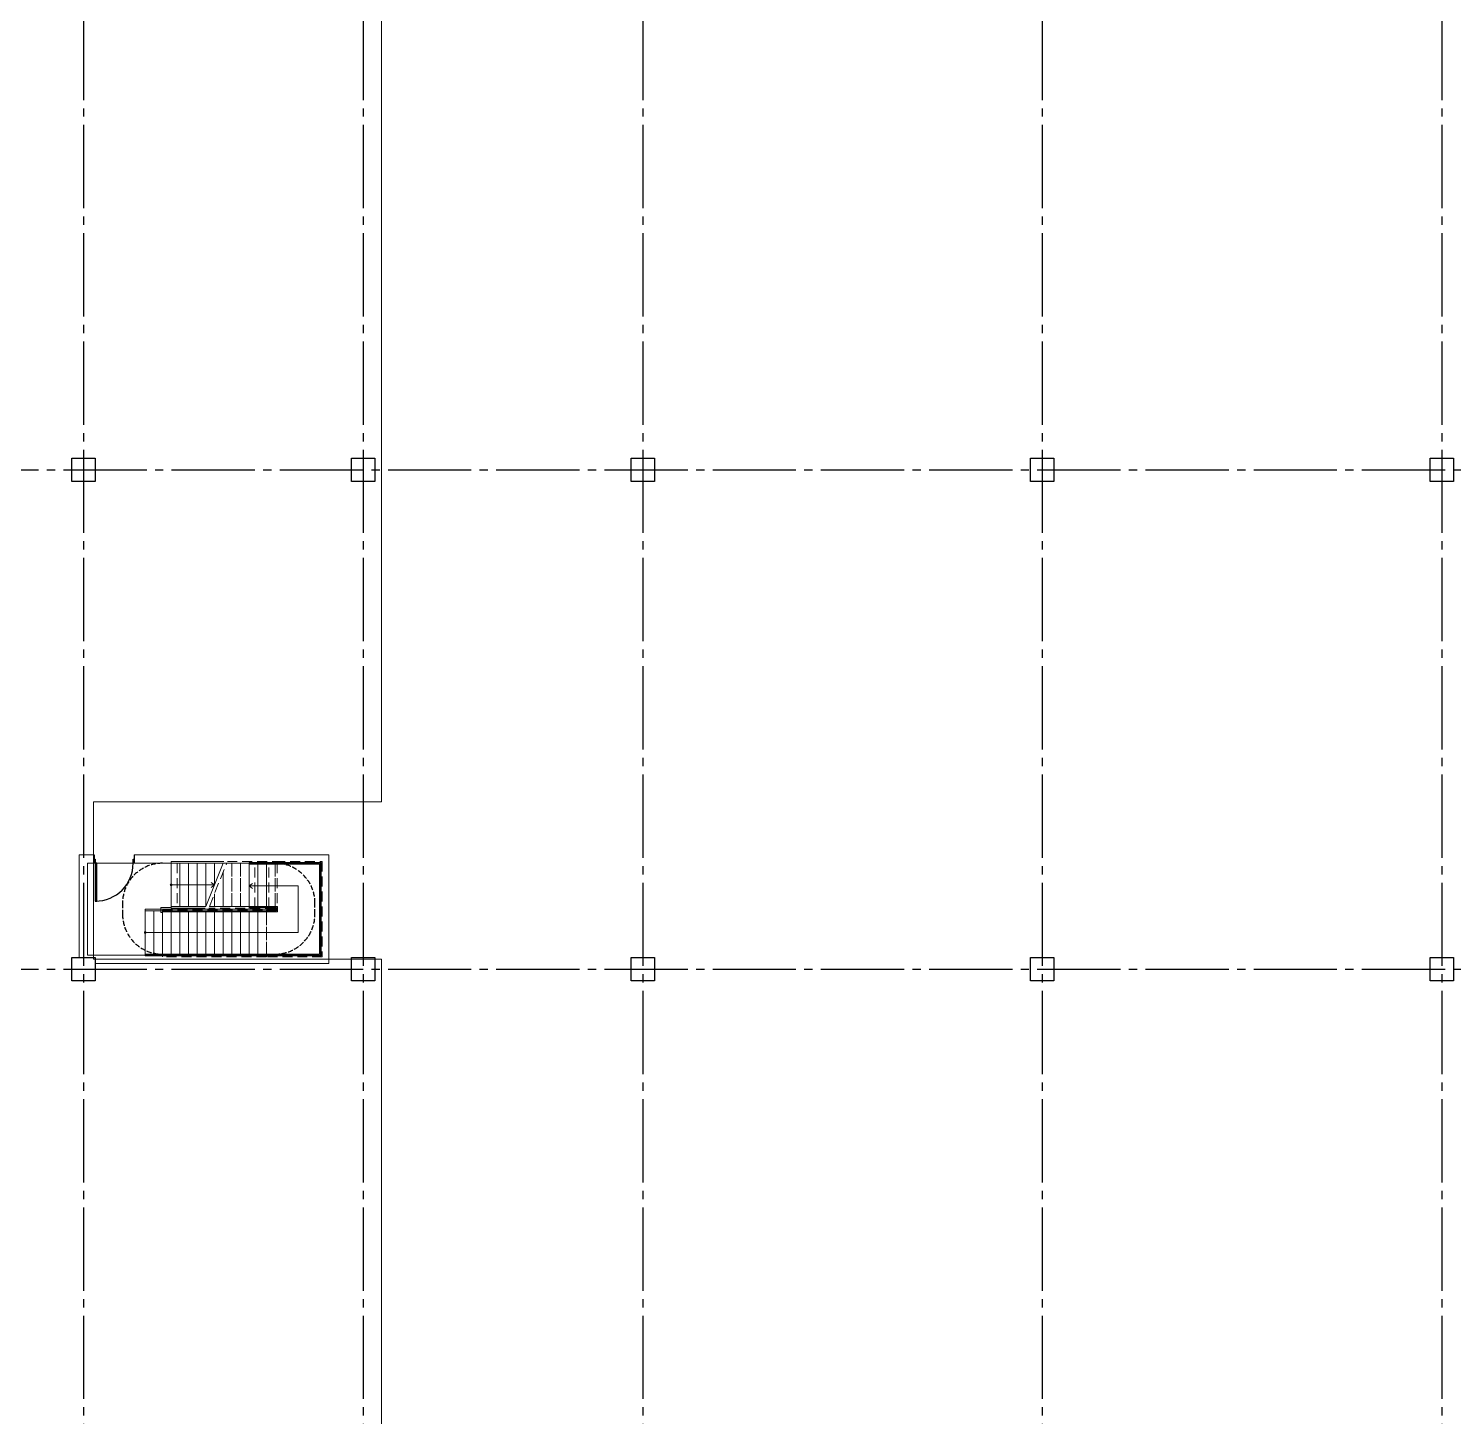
# Model space of a CAD drawing. Extents: x -18489 to 27370, y -8745 to 11880.
# Drawn here: x 10875 to 15155, y 3157 to 7325 of the extents above; entities that cross this region are included whole.
import ezdxf
from ezdxf.enums import TextEntityAlignment as Align

# ---------------------------------------------------------------- set-up
doc = ezdxf.new("R2010")
doc.units = 0
doc.header["$LTSCALE"] = 100
for name, pattern in [('X-S-FAB-L10$0$COL-CEN-LIN', [3.25, 2.5, -0.25, 0.25, -0.25]), ('X-S-FAB-L10$0$HIDDEN', [0.4, 0.3, -0.1]), ('X-S-FAB-L10$0$JJP_虛線(退縮線、投影線、地下室範圍、非屬本工程、圖面分區)', [0.45, 0.3, -0.15]), ('X-S-FAB-L10$0$虛線', [0.846667, 0.423333, -0.423333])]:
    doc.linetypes.add(name, pattern=pattern)
for name, color, linetype in [('X-S-FAB-L10$0$0-DIM-TXT', 8, 'Continuous'), ('X-S-FAB-L10$0$A-STRS', 8, 'Continuous'), ('X-S-FAB-L10$0$A-WALL-IN', 8, 'Continuous'), ('X-S-FAB-L10$0$BLOCK', 8, 'Continuous'), ('X-S-FAB-L10$0$CCL', 8, 'X-S-FAB-L10$0$COL-CEN-LIN'), ('X-S-FAB-L10$0$COL-S', 8, 'Continuous'), ('X-S-FAB-L10$0$DW_Frame', 8, 'Continuous'), ('X-S-FAB-L10$0$HID', 8, 'X-S-FAB-L10$0$HIDDEN'), ('X-S-FAB-L10$0$S-FNDN', 8, 'Continuous'), ('X-S-FAB-L10$0$S-SLAB-SHOW', 8, 'Continuous')]:
    doc.layers.add(name, color=color, linetype=linetype)
doc.styles.add('X-S-FAB-L10$0$CHINA', font='simplex.shx', dxfattribs={"width": 0.75, "bigfont": 'chineset.shx'})
doc.styles.add('X-S-FAB-L10$0$Standard', font='', dxfattribs={"width": 0.8})
doc.styles.add('X-S-FAB-L10$0$TG_NOTE_TEXT', font='simplex.shx', dxfattribs={"width": 0.75, "bigfont": 'chineset.shx'})
doc.styles.get('X-S-FAB-L10$0$Standard').set_extended_font_data('Microsoft JhengHei')

# ---------------------------------------------------------------- blocks, each defined once
blk = doc.blocks.new('X-S-FAB-L10$0$FAB2-L05')
at = {"layer": 'X-S-FAB-L10$0$CCL'}
for p, q in [((-15120, 11005), (-15120, 0)), ((-14280, 11005), (-14280, 0)), ((-13440, 11005), (-13440, 0)), ((-12240, 11005), (-12240, 0)), ((-11040, 11005), (-11040, 0)), ((-26880, 6720), (1210, 6720)), ((-26880, 5220), (1210, 5220))]:
    blk.add_line(p, q, dxfattribs=at)
at = {"layer": 'X-S-FAB-L10$0$COL-S'}
for points in [[(-15155, 6755), (-15085, 6755), (-15085, 6685), (-15155, 6685)], [(-14315, 6755), (-14245, 6755), (-14245, 6685), (-14315, 6685)], [(-13475, 6755), (-13405, 6755), (-13405, 6685), (-13475, 6685)], [(-12275, 6755), (-12205, 6755), (-12205, 6685), (-12275, 6685)], [(-11075, 6755), (-11005, 6755), (-11005, 6685), (-11075, 6685)], [(-15155, 5255), (-15085, 5255), (-15085, 5185), (-15155, 5185)], [(-14315, 5255), (-14245, 5255), (-14245, 5185), (-14315, 5185)], [(-13475, 5255), (-13405, 5255), (-13405, 5185), (-13475, 5185)], [(-12275, 5255), (-12205, 5255), (-12205, 5185), (-12275, 5185)], [(-11075, 5255), (-11005, 5255), (-11005, 5185), (-11075, 5185)]]:
    blk.add_lwpolyline(points, close=True, dxfattribs=at)
blk = doc.blocks.new('X-S-FAB-L10')
for p, q in [((11072.5, 4843.5), (11072.5, 4818.5)), ((11192.5, 4843.5), (11192.5, 4818.5))]:
    blk.add_line(p, q)
blk.add_lwpolyline([(11075.5, 4818.5), (11075.5, 4704.5), (11079.875, 4704.5), (11079.875, 4818.5)], close=True)
blk.add_arc((11075.5, 4818.5), 114, 270, 0)
at = {"layer": 'X-S-FAB-L10$0$A-STRS', "lineweight": 0}
for p, q in [((11303.5, 4823.5), (11461.5, 4823.5)), ((11303.5, 4818.5), (11303.5, 4823.5)), ((11459.5, 4818.5), (11303.5, 4818.5)), ((11303.5, 4688.5), (11303.5, 4818.5)), ((11303.5, 4818.5), (11459.5, 4818.5)), ((11303.5, 4688.5), (11303.5, 4818.5)), ((11303.5, 4818.5), (11329.5, 4818.5)), ((11329.5, 4688.5), (11329.5, 4818.5)), ((11329.5, 4818.5), (11329.5, 4688.5)), ((11329.5, 4688.5), (11329.5, 4818.5)), ((11329.5, 4818.5), (11355.5, 4818.5)), ((11355.5, 4688.5), (11355.5, 4818.5)), ((11355.5, 4818.5), (11355.5, 4688.5)), ((11355.5, 4688.5), (11355.5, 4818.5)), ((11355.5, 4818.5), (11381.5, 4818.5)), ((11381.5, 4688.5), (11381.5, 4818.5)), ((11381.5, 4818.5), (11381.5, 4688.5)), ((11381.5, 4688.5), (11381.5, 4818.5)), ((11381.5, 4818.5), (11407.5, 4818.5)), ((11407.5, 4688.5), (11407.5, 4818.5)), ((11407.5, 4818.5), (11407.5, 4688.5)), ((11407.5, 4688.5), (11407.5, 4818.5)), ((11407.5, 4818.5), (11433.5, 4818.5)), ((11407.5, 4688.5), (11459.5, 4818.5)), ((11433.5, 4753.5), (11433.5, 4818.5)), ((11433.5, 4818.5), (11433.5, 4753.5)), ((11433.5, 4753.5), (11433.5, 4818.5)), ((11433.5, 4818.5), (11459.5, 4818.5)), ((11589.5, 4820.5), (11537.5, 4820.5)), ((11537.5, 4820.5), (11537.5, 4815.5)), ((11537.5, 4815.5), (11589.5, 4815.5)), ((11537.5, 4815.5), (11537.5, 4685.5)), ((11589.5, 4815.5), (11537.5, 4815.5)), ((11537.5, 4815.5), (11537.5, 4685.5)), ((11563.5, 4815.5), (11537.5, 4815.5)), ((11563.5, 4815.5), (11563.5, 4685.5)), ((11563.5, 4685.5), (11563.5, 4815.5)), ((11563.5, 4815.5), (11563.5, 4685.5)), ((11589.5, 4815.5), (11563.5, 4815.5)), ((11589.5, 4815.5), (11589.5, 4820.5)), ((11615.5, 4820.5), (11589.5, 4820.5)), ((11589.5, 4820.5), (11589.5, 4815.5)), ((11589.5, 4815.5), (11615.5, 4815.5)), ((11597.27, 4815.5), (11589.5, 4815.5)), ((11589.5, 4815.5), (11589.5, 4685.5)), ((11589.5, 4815.5), (11589.5, 4685.5)), ((11589.5, 4815.5), (11589.5, 4685.5)), ((11589.5, 4685.5), (11589.5, 4815.5)), ((11589.5, 4815.5), (11589.5, 4685.5)), ((11615.5, 4815.5), (11589.5, 4815.5)), ((11615.5, 4815.5), (11597.27, 4815.5)), ((11754.5, 4820.5), (11615.5, 4820.5)), ((11615.5, 4815.5), (11749.5, 4815.5)), ((11749.5, 4815.5), (11615.5, 4815.5)), ((11749.5, 4815.5), (11615.5, 4815.5)), ((11749.5, 4815.5), (11749.5, 4545.5)), ((11749.5, 4545.5), (11749.5, 4815.5)), ((11749.5, 4545.5), (11749.5, 4815.5)), ((11754.5, 4540.5), (11754.5, 4820.5)), ((11303.5, 4753.5), (11329.5, 4753.5)), ((11329.5, 4753.5), (11433.5, 4753.5)), ((11423.5, 4761), (11433.5, 4753.5)), ((11433.5, 4753.5), (11423.5, 4746)), ((11547.5, 4758), (11537.5, 4750.5)), ((11537.5, 4750.5), (11563.5, 4750.5)), ((11537.5, 4750.5), (11547.5, 4743)), ((11563.5, 4750.5), (11589.5, 4750.5)), ((11589.5, 4750.5), (11615.5, 4750.5)), ((11615.5, 4750.5), (11684.5, 4750.5)), ((11684.5, 4750.5), (11684.5, 4610.5)), ((11563.5, 4680.5), (11225.5, 4680.5)), ((11225.5, 4680.5), (11225.5, 4675.5)), ((11225.5, 4675.5), (11563.5, 4675.5)), ((11225.5, 4675.5), (11225.5, 4545.5)), ((11563.5, 4675.5), (11225.5, 4675.5)), ((11251.5, 4675.5), (11225.5, 4675.5)), ((11225.5, 4675.5), (11225.5, 4545.5)), ((11251.5, 4545.5), (11251.5, 4675.5)), ((11277.5, 4675.5), (11251.5, 4675.5)), ((11251.5, 4675.5), (11251.5, 4545.5)), ((11251.5, 4545.5), (11251.5, 4675.5)), ((11277.5, 4545.5), (11277.5, 4675.5)), ((11303.5, 4675.5), (11277.5, 4675.5)), ((11277.5, 4675.5), (11277.5, 4545.5)), ((11277.5, 4545.5), (11277.5, 4675.5)), ((11303.5, 4688.5), (11407.5, 4688.5)), ((11303.5, 4683.5), (11303.5, 4688.5)), ((11407.5, 4688.5), (11303.5, 4688.5)), ((11329.5, 4688.5), (11303.5, 4688.5)), ((11405.5, 4683.5), (11303.5, 4683.5)), ((11303.5, 4545.5), (11303.5, 4675.5)), ((11329.5, 4675.5), (11303.5, 4675.5)), ((11303.5, 4675.5), (11303.5, 4545.5)), ((11303.5, 4545.5), (11303.5, 4675.5)), ((11355.5, 4688.5), (11329.5, 4688.5)), ((11329.5, 4545.5), (11329.5, 4675.5)), ((11355.5, 4675.5), (11329.5, 4675.5)), ((11329.5, 4675.5), (11329.5, 4545.5)), ((11329.5, 4545.5), (11329.5, 4675.5)), ((11381.5, 4688.5), (11355.5, 4688.5)), ((11355.5, 4545.5), (11355.5, 4675.5)), ((11381.5, 4675.5), (11355.5, 4675.5)), ((11355.5, 4675.5), (11355.5, 4545.5)), ((11355.5, 4545.5), (11355.5, 4675.5)), ((11407.5, 4688.5), (11381.5, 4688.5)), ((11381.5, 4545.5), (11381.5, 4675.5)), ((11407.5, 4675.5), (11381.5, 4675.5)), ((11381.5, 4675.5), (11381.5, 4545.5)), ((11381.5, 4545.5), (11381.5, 4675.5)), ((11407.5, 4545.5), (11407.5, 4675.5)), ((11433.5, 4675.5), (11407.5, 4675.5)), ((11407.5, 4675.5), (11407.5, 4545.5)), ((11407.5, 4545.5), (11407.5, 4675.5)), ((11433.5, 4545.5), (11433.5, 4675.5)), ((11459.5, 4675.5), (11433.5, 4675.5)), ((11433.5, 4675.5), (11433.5, 4545.5)), ((11433.5, 4545.5), (11433.5, 4675.5)), ((11459.5, 4545.5), (11459.5, 4675.5)), ((11485.5, 4675.5), (11459.5, 4675.5)), ((11459.5, 4675.5), (11459.5, 4545.5)), ((11459.5, 4545.5), (11459.5, 4675.5)), ((11485.5, 4545.5), (11485.5, 4675.5)), ((11511.5, 4675.5), (11485.5, 4675.5)), ((11485.5, 4675.5), (11485.5, 4545.5)), ((11485.5, 4545.5), (11485.5, 4675.5)), ((11511.5, 4545.5), (11511.5, 4675.5)), ((11537.5, 4675.5), (11511.5, 4675.5)), ((11511.5, 4675.5), (11511.5, 4545.5)), ((11511.5, 4545.5), (11511.5, 4675.5)), ((11589.5, 4685.5), (11537.5, 4685.5)), ((11537.5, 4685.5), (11537.5, 4680.5)), ((11537.5, 4685.5), (11589.5, 4685.5)), ((11537.5, 4685.5), (11563.5, 4685.5)), ((11537.5, 4680.5), (11589.5, 4680.5)), ((11537.5, 4545.5), (11537.5, 4675.5)), ((11563.5, 4675.5), (11537.5, 4675.5)), ((11537.5, 4675.5), (11537.5, 4545.5)), ((11537.5, 4545.5), (11537.5, 4675.5)), ((11563.5, 4685.5), (11589.5, 4685.5)), ((11589.5, 4680.5), (11563.5, 4680.5)), ((11563.5, 4680.5), (11563.5, 4675.5)), ((11563.5, 4675.5), (11563.5, 4680.5)), ((11563.5, 4675.5), (11589.5, 4675.5)), ((11589.5, 4675.5), (11563.5, 4675.5)), ((11563.5, 4545.5), (11563.5, 4675.5)), ((11563.5, 4545.5), (11563.5, 4675.5)), ((11589.5, 4675.5), (11563.5, 4675.5)), ((11563.5, 4675.5), (11563.5, 4545.5)), ((11563.5, 4545.5), (11563.5, 4675.5)), ((11589.5, 4680.5), (11589.5, 4685.5)), ((11615.5, 4685.5), (11589.5, 4685.5)), ((11589.5, 4685.5), (11589.5, 4680.5)), ((11589.5, 4685.5), (11597.27, 4685.5)), ((11589.5, 4685.5), (11615.5, 4685.5)), ((11589.5, 4680.5), (11615.5, 4680.5)), ((11614.5, 4680.5), (11589.5, 4680.5)), ((11589.5, 4675.5), (11619.5, 4675.5)), ((11619.5, 4675.5), (11589.5, 4675.5)), ((11619.5, 4675.5), (11589.5, 4675.5)), ((11597.27, 4685.5), (11615.5, 4685.5)), ((11615.5, 4680.5), (11614.5, 4680.5)), ((11619.5, 4685.5), (11615.5, 4685.5)), ((11615.5, 4685.5), (11619.5, 4685.5)), ((11615.5, 4685.5), (11619.5, 4685.5)), ((11619.5, 4675.5), (11619.5, 4685.5)), ((11619.5, 4685.5), (11619.5, 4675.5)), ((11619.5, 4685.5), (11619.5, 4675.5)), ((11251.5, 4610.5), (11225.5, 4610.5)), ((11563.5, 4610.5), (11251.5, 4610.5)), ((11589.5, 4610.5), (11563.5, 4610.5)), ((11684.5, 4610.5), (11589.5, 4610.5)), ((11563.5, 4545.5), (11225.5, 4545.5)), ((11225.5, 4545.5), (11225.5, 4540.5)), ((11225.5, 4545.5), (11563.5, 4545.5)), ((11225.5, 4545.5), (11251.5, 4545.5)), ((11225.5, 4540.5), (11563.5, 4540.5)), ((11251.5, 4545.5), (11277.5, 4545.5)), ((11277.5, 4545.5), (11303.5, 4545.5)), ((11303.5, 4545.5), (11329.5, 4545.5)), ((11329.5, 4545.5), (11355.5, 4545.5)), ((11355.5, 4545.5), (11381.5, 4545.5)), ((11381.5, 4545.5), (11407.5, 4545.5)), ((11407.5, 4545.5), (11433.5, 4545.5)), ((11433.5, 4545.5), (11459.5, 4545.5)), ((11459.5, 4545.5), (11485.5, 4545.5)), ((11485.5, 4545.5), (11511.5, 4545.5)), ((11511.5, 4545.5), (11537.5, 4545.5)), ((11537.5, 4545.5), (11563.5, 4545.5)), ((11589.5, 4545.5), (11563.5, 4545.5)), ((11563.5, 4545.5), (11563.5, 4540.5)), ((11563.5, 4540.5), (11563.5, 4545.5)), ((11563.5, 4545.5), (11589.5, 4545.5)), ((11563.5, 4545.5), (11589.5, 4545.5)), ((11563.5, 4540.5), (11589.5, 4540.5)), ((11749.5, 4545.5), (11589.5, 4545.5)), ((11589.5, 4545.5), (11749.5, 4545.5)), ((11589.5, 4545.5), (11749.5, 4545.5)), ((11589.5, 4540.5), (11754.5, 4540.5))]:
    blk.add_line(p, q, dxfattribs=at)
at = {"layer": 'X-S-FAB-L10$0$A-STRS', "linetype": 'X-S-FAB-L10$0$JJP_虛線(退縮線、投影線、地下室範圍、非屬本工程、圖面分區)', "lineweight": 0}
for p, q in [((11321.546, 4818.5), (11321.546, 4688.5)), ((11418.27, 4688.5), (11470.27, 4818.5)), ((11615.5, 4818.5), (11470.27, 4818.5)), ((11470.27, 4818.5), (11485.5, 4818.5)), ((11472.27, 4823.5), (11615.5, 4823.5)), ((11485.5, 4688.5), (11485.5, 4818.5)), ((11485.5, 4818.5), (11485.5, 4688.5)), ((11485.5, 4688.5), (11485.5, 4818.5)), ((11485.5, 4818.5), (11511.5, 4818.5)), ((11511.5, 4688.5), (11511.5, 4818.5)), ((11511.5, 4818.5), (11511.5, 4688.5)), ((11511.5, 4688.5), (11511.5, 4818.5)), ((11511.5, 4818.5), (11537.5, 4818.5)), ((11537.5, 4688.5), (11537.5, 4818.5)), ((11537.5, 4818.5), (11537.5, 4688.5)), ((11537.5, 4688.5), (11537.5, 4818.5)), ((11537.5, 4818.5), (11563.5, 4818.5)), ((11554.915, 4685.5), (11554.915, 4815.5)), ((11563.5, 4688.5), (11563.5, 4818.5)), ((11563.5, 4818.5), (11563.5, 4688.5)), ((11563.5, 4688.5), (11563.5, 4818.5)), ((11563.5, 4818.5), (11589.5, 4818.5)), ((11589.5, 4688.5), (11589.5, 4818.5)), ((11589.5, 4818.5), (11589.5, 4688.5)), ((11589.5, 4688.5), (11589.5, 4818.5)), ((11589.5, 4818.5), (11615.5, 4818.5)), ((11597.27, 4685.5), (11597.27, 4815.5)), ((11615.5, 4823.5), (11615.5, 4818.5)), ((11615.5, 4823.5), (11757.5, 4823.5)), ((11615.5, 4818.5), (11615.5, 4823.5)), ((11752.5, 4818.5), (11615.5, 4818.5)), ((11615.5, 4688.5), (11615.5, 4818.5)), ((11615.5, 4688.5), (11615.5, 4818.5)), ((11615.5, 4688.5), (11615.5, 4818.5)), ((11615.5, 4818.5), (11615.5, 4688.5)), ((11615.5, 4688.5), (11615.5, 4818.5)), ((11615.5, 4818.5), (11752.5, 4818.5)), ((11621.991, 4818.5), (11621.991, 4688.5)), ((11752.5, 4542.5), (11752.5, 4818.5)), ((11752.5, 4818.5), (11752.5, 4542.5)), ((11757.5, 4823.5), (11757.5, 4537.5)), ((11459.5, 4688.5), (11459.5, 4791.574)), ((11459.5, 4791.574), (11459.5, 4688.5)), ((11459.5, 4688.5), (11459.5, 4791.574)), ((11433.5, 4688.5), (11433.5, 4726.574)), ((11433.5, 4726.574), (11433.5, 4688.5)), ((11433.5, 4688.5), (11433.5, 4726.574)), ((11277.5, 4672.5), (11277.5, 4677.5)), ((11277.5, 4677.5), (11589.5, 4677.5)), ((11589.5, 4672.5), (11277.5, 4672.5)), ((11277.5, 4542.5), (11277.5, 4672.5)), ((11277.5, 4672.5), (11303.5, 4672.5)), ((11303.5, 4672.5), (11303.5, 4542.5)), ((11303.5, 4542.5), (11303.5, 4672.5)), ((11303.5, 4672.5), (11329.5, 4672.5)), ((11303.5, 4672.5), (11303.5, 4542.5)), ((11329.5, 4672.5), (11329.5, 4542.5)), ((11329.5, 4542.5), (11329.5, 4672.5)), ((11329.5, 4672.5), (11355.5, 4672.5)), ((11329.5, 4672.5), (11329.5, 4542.5)), ((11355.5, 4672.5), (11355.5, 4542.5)), ((11355.5, 4542.5), (11355.5, 4672.5)), ((11355.5, 4672.5), (11381.5, 4672.5)), ((11355.5, 4672.5), (11355.5, 4542.5)), ((11381.5, 4672.5), (11381.5, 4542.5)), ((11381.5, 4542.5), (11381.5, 4672.5)), ((11381.5, 4672.5), (11407.5, 4672.5)), ((11381.5, 4672.5), (11381.5, 4542.5)), ((11407.5, 4672.5), (11407.5, 4542.5)), ((11407.5, 4542.5), (11407.5, 4672.5)), ((11407.5, 4672.5), (11433.5, 4672.5)), ((11407.5, 4672.5), (11407.5, 4542.5)), ((11615.5, 4683.5), (11416.27, 4683.5)), ((11418.27, 4688.5), (11615.5, 4688.5)), ((11433.5, 4688.5), (11418.27, 4688.5)), ((11459.5, 4688.5), (11433.5, 4688.5)), ((11433.5, 4672.5), (11433.5, 4542.5)), ((11433.5, 4542.5), (11433.5, 4672.5)), ((11433.5, 4672.5), (11459.5, 4672.5)), ((11433.5, 4672.5), (11433.5, 4542.5)), ((11485.5, 4688.5), (11459.5, 4688.5)), ((11459.5, 4672.5), (11459.5, 4542.5)), ((11459.5, 4542.5), (11459.5, 4672.5)), ((11459.5, 4672.5), (11485.5, 4672.5)), ((11459.5, 4672.5), (11459.5, 4542.5)), ((11511.5, 4688.5), (11485.5, 4688.5)), ((11485.5, 4672.5), (11485.5, 4542.5)), ((11485.5, 4542.5), (11485.5, 4672.5)), ((11485.5, 4672.5), (11511.5, 4672.5)), ((11485.5, 4672.5), (11485.5, 4542.5)), ((11537.5, 4688.5), (11511.5, 4688.5)), ((11511.5, 4672.5), (11511.5, 4542.5)), ((11511.5, 4542.5), (11511.5, 4672.5)), ((11511.5, 4672.5), (11537.5, 4672.5)), ((11511.5, 4672.5), (11511.5, 4542.5)), ((11563.5, 4688.5), (11537.5, 4688.5)), ((11537.5, 4672.5), (11537.5, 4542.5)), ((11537.5, 4542.5), (11537.5, 4672.5)), ((11537.5, 4672.5), (11563.5, 4672.5)), ((11537.5, 4672.5), (11537.5, 4542.5)), ((11589.5, 4688.5), (11563.5, 4688.5)), ((11563.5, 4545.5), (11563.5, 4675.5)), ((11563.5, 4672.5), (11563.5, 4542.5)), ((11563.5, 4672.5), (11589.5, 4672.5)), ((11563.5, 4542.5), (11563.5, 4672.5)), ((11563.5, 4672.5), (11563.5, 4542.5)), ((11615.5, 4688.5), (11589.5, 4688.5)), ((11589.5, 4672.5), (11589.5, 4677.5)), ((11589.5, 4677.5), (11617.5, 4677.5)), ((11589.5, 4677.5), (11589.5, 4672.5)), ((11622.5, 4672.5), (11589.5, 4672.5)), ((11589.5, 4672.5), (11589.5, 4542.5)), ((11589.5, 4672.5), (11589.5, 4542.5)), ((11589.5, 4672.5), (11589.5, 4542.5)), ((11589.5, 4542.5), (11589.5, 4672.5)), ((11589.5, 4672.5), (11622.5, 4672.5)), ((11589.5, 4672.5), (11589.5, 4542.5)), ((11615.5, 4688.5), (11615.5, 4683.5)), ((11615.5, 4688.5), (11622.5, 4688.5)), ((11615.5, 4683.5), (11615.5, 4688.5)), ((11622.5, 4688.5), (11615.5, 4688.5)), ((11617.5, 4683.5), (11615.5, 4683.5)), ((11617.5, 4677.5), (11617.5, 4683.5)), ((11622.5, 4688.5), (11622.5, 4672.5)), ((11622.5, 4672.5), (11622.5, 4688.5)), ((11277.5, 4537.5), (11277.5, 4542.5)), ((11277.5, 4542.5), (11589.5, 4542.5)), ((11303.5, 4542.5), (11277.5, 4542.5)), ((11589.5, 4537.5), (11277.5, 4537.5)), ((11329.5, 4542.5), (11303.5, 4542.5)), ((11355.5, 4542.5), (11329.5, 4542.5)), ((11381.5, 4542.5), (11355.5, 4542.5)), ((11407.5, 4542.5), (11381.5, 4542.5)), ((11433.5, 4542.5), (11407.5, 4542.5)), ((11459.5, 4542.5), (11433.5, 4542.5)), ((11485.5, 4542.5), (11459.5, 4542.5)), ((11511.5, 4542.5), (11485.5, 4542.5)), ((11537.5, 4542.5), (11511.5, 4542.5)), ((11563.5, 4542.5), (11537.5, 4542.5)), ((11589.5, 4542.5), (11563.5, 4542.5)), ((11589.5, 4537.5), (11589.5, 4542.5)), ((11589.5, 4542.5), (11752.5, 4542.5)), ((11589.5, 4542.5), (11589.5, 4537.5)), ((11752.5, 4542.5), (11589.5, 4542.5)), ((11757.5, 4537.5), (11589.5, 4537.5))]:
    blk.add_line(p, q, dxfattribs=at)
at = {"layer": 'X-S-FAB-L10$0$A-STRS', "linetype": 'X-S-FAB-L10$0$虛線', "lineweight": 0}
for p, q in [((11470.27, 4818.5), (11615.5, 4818.5)), ((11615.5, 4818.5), (11621.991, 4818.5)), ((11621.991, 4818.5), (11752.5, 4818.5)), ((11752.5, 4818.5), (11752.5, 4542.5)), ((11277.5, 4542.5), (11277.5, 4672.5)), ((11277.5, 4672.5), (11589.5, 4672.5)), ((11615.5, 4688.5), (11418.27, 4688.5)), ((11589.5, 4672.5), (11622.5, 4672.5)), ((11621.991, 4688.5), (11615.5, 4688.5)), ((11622.5, 4688.5), (11621.991, 4688.5)), ((11622.5, 4672.5), (11622.5, 4688.5)), ((11589.5, 4542.5), (11277.5, 4542.5)), ((11752.5, 4542.5), (11589.5, 4542.5))]:
    blk.add_line(p, q, dxfattribs=at)
at = {"layer": 'X-S-FAB-L10$0$A-STRS', "lineweight": 0, "flags": 128}
for points in [[(11303.5, 4756, -1), (11303.5, 4751, -1)], [(11225.5, 4608, 1), (11225.5, 4613, 1)]]:
    blk.add_lwpolyline(points, format="xyb", close=True, dxfattribs=at)
at = {"layer": 'X-S-FAB-L10$0$A-WALL-IN', "lineweight": 0}
for p, q in [((11027.5, 4843.5), (11027.5, 4818.5)), ((11072.5, 4843.5), (11027.5, 4843.5)), ((11752.5, 4843.5), (11192.5, 4843.5)), ((11052.5, 4818.5), (11072.5, 4818.5)), ((11192.5, 4818.5), (11752.5, 4818.5))]:
    blk.add_line(p, q, dxfattribs=at)
at = {"layer": 'X-S-FAB-L10$0$A-WALL-IN', "lineweight": 0, "flags": 128}
for points in [[(11777.5, 4843.5), (11752.5, 4843.5)], [(11777.5, 4542.5), (11777.5, 4843.5)], [(11027.5, 4818.5), (11027.5, 4542.5)], [(11052.5, 4542.5), (11052.5, 4818.5)], [(11752.5, 4818.5), (11752.5, 4542.5)], [(11027.5, 4535), (11027.5, 4542.5)], [(11752.5, 4542.5), (11052.5, 4542.5)], [(11777.5, 4517.5), (11777.5, 4542.5)], [(11075, 4517.5), (11777.5, 4517.5)]]:
    blk.add_lwpolyline(points, dxfattribs=at)
at = {"layer": 'X-S-FAB-L10$0$COL-S'}
for p, q in [((11005, 6035), (11075, 6035)), ((11005, 5965), (11005, 6035)), ((11075, 6035), (11075, 5965)), ((11845, 6035), (11915, 6035)), ((11845, 5965), (11845, 6035)), ((11915, 6035), (11915, 5965)), ((12685, 6035), (12755, 6035)), ((12685, 5965), (12685, 6035)), ((12755, 6035), (12755, 5965)), ((13885, 6035), (13955, 6035)), ((13885, 5965), (13885, 6035)), ((13955, 6035), (13955, 5965)), ((15085, 6035), (15155, 6035)), ((15085, 5965), (15085, 6035)), ((15155, 6035), (15155, 5965)), ((11075, 5965), (11005, 5965)), ((11915, 5965), (11845, 5965)), ((12755, 5965), (12685, 5965)), ((13955, 5965), (13885, 5965)), ((15155, 5965), (15085, 5965)), ((11005, 4535), (11075, 4535)), ((11005, 4465), (11005, 4535)), ((11075, 4535), (11075, 4465)), ((11845, 4535), (11915, 4535)), ((11845, 4465), (11845, 4535)), ((11915, 4535), (11915, 4465)), ((12685, 4535), (12755, 4535)), ((12685, 4465), (12685, 4535)), ((12755, 4535), (12755, 4465)), ((13885, 4535), (13955, 4535)), ((13885, 4465), (13885, 4535)), ((13955, 4535), (13955, 4465)), ((15085, 4535), (15155, 4535)), ((15085, 4465), (15085, 4535)), ((15155, 4535), (15155, 4465)), ((11075, 4465), (11005, 4465)), ((11915, 4465), (11845, 4465)), ((12755, 4465), (12685, 4465)), ((13955, 4465), (13885, 4465)), ((15155, 4465), (15085, 4465))]:
    blk.add_line(p, q, dxfattribs=at)
at = {"layer": 'X-S-FAB-L10$0$DW_Frame'}
for points in [[(11072.5, 4830.5), (11075.5, 4830.5), (11075.5, 4818.5), (11072.5, 4818.5)], [(11192.5, 4818.5), (11189.5, 4818.5), (11189.5, 4830.5), (11192.5, 4830.5)]]:
    blk.add_lwpolyline(points, dxfattribs=at)
at = {"layer": 'X-S-FAB-L10$0$HID', "ltscale": 0.5}
for p, q in [((11157.5, 4698.5), (11157.5, 4665.5)), ((11735.5, 4665.5), (11735.5, 4698.5))]:
    blk.add_line(p, q, dxfattribs=at)
for centre, start, end in [((11277.5, 4698.5), 90, 180), ((11615.5, 4698.5), 0, 90), ((11277.5, 4665.5), 180, 270), ((11615.5, 4665.5), 270, 0)]:
    blk.add_arc(centre, 120, start, end, dxfattribs=at)
at = {"layer": 'X-S-FAB-L10$0$S-FNDN', "lineweight": 0, "flags": 128}
for points in [[(11935, 9055), (4350, 9055), (4350, 7470), (9330, 7470), (9330, -55), (11935, -55), (11935, 4530), (11070, 4530), (11070, 5003), (11935, 5003)], [(11070, 4530), (11935, 4530), (11935, -55), (12665, -55), (12665, -270), (15175, -270), (15175, -55), (15905, -55), (15905, 4530), (16672.5, 4530), (16672.5, 5003), (15905, 5003), (15905, 9055), (11935, 9055), (11935, 5003), (11070, 5003)]]:
    blk.add_lwpolyline(points, close=True, dxfattribs=at)
at = {"layer": 'X-S-FAB-L10$0$S-SLAB-SHOW', "lineweight": 0, "flags": 128}
blk.add_lwpolyline([(11303.5, 4685.5), (11272.5, 4685.5), (11272.5, 4670.5), (11277.5, 4670.5), (11277.5, 4542.5), (11052.5, 4542.5), (11052.5, 4818.5), (11303.5, 4818.5)], close=True, dxfattribs=at)
blk.add_lwpolyline([(11303.5, 4685.5), (11272.5, 4685.5), (11272.5, 4670.5), (11277.5, 4670.5), (11277.5, 4542.5), (11052.5, 4542.5), (11052.5, 4818.5), (11303.5, 4818.5)], close=True, dxfattribs=at)
at = {"layer": 'X-S-FAB-L10$0$BLOCK'}
blk.add_blockref('X-S-FAB-L10$0$FAB2-L05', (26160, -720), dxfattribs=at)
at = {"style": 'X-S-FAB-L10$0$TG_NOTE_TEXT', "width": 0.5, "flags": 1}
for p in [(7463.301, 9020), (18268.251, 8649), (11197.77, 4800.167), (16485.801, 4800.167), (25420.27, 2635), (13360, 320.001, 0), (7463.301, -33.333)]:
    blk.add_attdef('WH', text='', height=20, dxfattribs=at).set_placement(p, align=Align.BOTTOM_LEFT)
at = {"width": 0.5}
for style, p in [('X-S-FAB-L10$0$TG_NOTE_TEXT', (7585, 9020)), ('X-S-FAB-L10$0$TG_NOTE_TEXT', (18389.95, 8649)), ('X-S-FAB-L10$0$TG_NOTE_TEXT', (11117.5, 4813.5)), ('X-S-FAB-L10$0$TG_NOTE_TEXT', (16607.5, 4813.5)), ('X-S-FAB-L10$0$TG_NOTE_TEXT', (25350, 2635)), ('X-S-FAB-L10$0$Standard', (13129.375, 325.001, 0)), ('X-S-FAB-L10$0$TG_NOTE_TEXT', (7585, -20))]:
    blk.add_attdef('DESC', text='', height=10, dxfattribs=dict(at, style=style)).set_placement(p, align=Align.BOTTOM_LEFT)
for tag, style, p in [('TYPE', 'X-S-FAB-L10$0$TG_NOTE_TEXT', (7619.286, 9020)), ('NO', 'X-S-FAB-L10$0$TG_NOTE_TEXT', (7650.095, 9020)), ('TYPE', 'X-S-FAB-L10$0$TG_NOTE_TEXT', (18424.236, 8649)), ('NO', 'X-S-FAB-L10$0$TG_NOTE_TEXT', (18455.045, 8649)), ('NO', 'X-S-FAB-L10$0$TG_NOTE_TEXT', (11088.595, 4813.5)), ('TYPE', 'X-S-FAB-L10$0$TG_NOTE_TEXT', (11151.786, 4813.5)), ('TYPE', 'X-S-FAB-L10$0$TG_NOTE_TEXT', (16641.786, 4813.5)), ('NO', 'X-S-FAB-L10$0$TG_NOTE_TEXT', (16672.595, 4813.5)), ('NO', 'X-S-FAB-L10$0$TG_NOTE_TEXT', (25313, 2635)), ('TYPE', 'X-S-FAB-L10$0$TG_NOTE_TEXT', (25350, 2635)), ('NO', 'X-S-FAB-L10$0$Standard', (13100, 320.001, 0)), ('TYPE', 'X-S-FAB-L10$0$Standard', (13129.375, 320.001, 0)), ('TYPE', 'X-S-FAB-L10$0$TG_NOTE_TEXT', (7619.286, -20)), ('NO', 'X-S-FAB-L10$0$TG_NOTE_TEXT', (7650.095, -20))]:
    blk.add_attdef(tag, text='', height=10, dxfattribs=dict(at, style=style)).set_placement(p, align=Align.BOTTOM_RIGHT)
at = {"style": 'X-S-FAB-L10$0$TG_NOTE_TEXT', "width": 0.5, "flags": 1}
for rotation, p in [(180, (43, 7480)), (180, (943, 7480)), (90, (24310, 3717.77)), (270, (17080, 1711.699))]:
    blk.add_attdef('WH', text='', height=20, rotation=rotation, dxfattribs=at).set_placement(p, align=Align.BOTTOM_LEFT)
at = {"width": 0.5}
for rotation, style, p in [(180, 'X-S-FAB-L10$0$Standard', (317.625, 7480)), (180, 'X-S-FAB-L10$0$Standard', (1217.625, 7480)), (90, 'X-S-FAB-L10$0$TG_NOTE_TEXT', (24310, 3647.5)), (270, 'X-S-FAB-L10$0$TG_NOTE_TEXT', (17080, 1605))]:
    blk.add_attdef('DESC', text='', height=10, rotation=rotation, dxfattribs=dict(at, style=style)).set_placement(p, align=Align.BOTTOM_LEFT)
for tag, rotation, style, p in [('TYPE', 180, 'X-S-FAB-L10$0$Standard', (317.625, 7480)), ('NO', 180, 'X-S-FAB-L10$0$Standard', (347, 7480)), ('TYPE', 180, 'X-S-FAB-L10$0$Standard', (1217.625, 7480)), ('NO', 180, 'X-S-FAB-L10$0$Standard', (1247, 7480)), ('TYPE', 90, 'X-S-FAB-L10$0$TG_NOTE_TEXT', (24310, 3647.5)), ('NO', 90, 'X-S-FAB-L10$0$TG_NOTE_TEXT', (24310, 3610.5)), ('TYPE', 270, 'X-S-FAB-L10$0$TG_NOTE_TEXT', (17080, 1605)), ('NO', 270, 'X-S-FAB-L10$0$TG_NOTE_TEXT', (17080, 1573))]:
    blk.add_attdef(tag, text='', height=10, rotation=rotation, dxfattribs=dict(at, style=style)).set_placement(p, align=Align.BOTTOM_RIGHT)
at = {"layer": 'X-S-FAB-L10$0$0-DIM-TXT', "style": 'X-S-FAB-L10$0$CHINA', "width": 0.75}
for p in [(667.414, 7855.1, -2689.4), (22627.353, 6728.814), (25644.722, 6728.814), (24778.787, 5569.051), (1118.252, 4980), (417.801, 4594.623), (22927.43, 4330.122), (23874.84, 4355), (23749.869, 3901.367), (417.801, 3765.236), (1118.252, 3730), (417.801, 3115.79), (536.882, 2227.832), (16908.994, 1782.652), (888.445, 880.466), (16977.43, 750), (18878.841, 750), (21364.03, 526.894), (25641.221, 553.233)]:
    blk.add_attdef('HIG', text='', height=80, dxfattribs=at).set_placement(p, align=Align.MIDDLE_LEFT)

msp = doc.modelspace()

# ---------------------------------------------------------------- block references
msp.add_blockref('X-S-FAB-L10', (0, 0))

doc.saveas('drawing.dxf')
